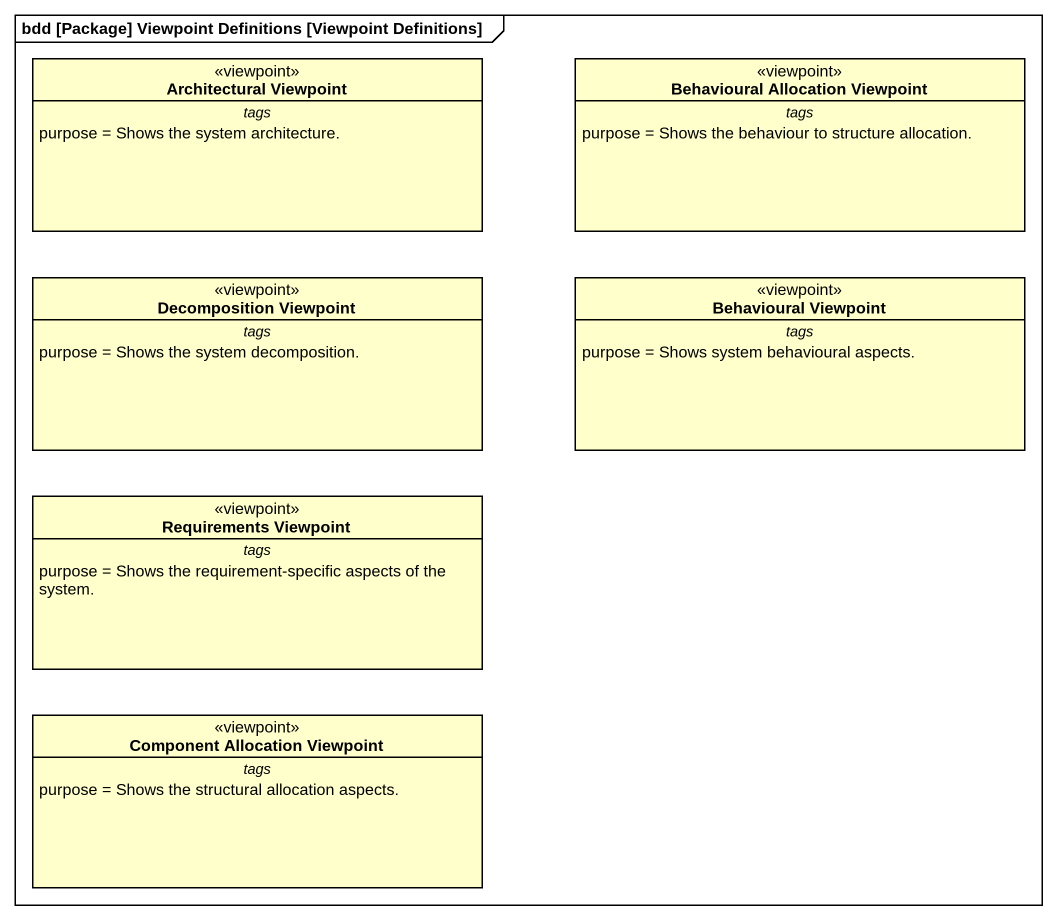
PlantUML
@startuml
mainframe bdd [Package] Viewpoint Definitions [Viewpoint Definitions]
hide circle
hide empty members
class "Architectural Viewpoint" as Architectural_Viewpoint <<viewpoint>> {
  -- tags --
  purpose = Shows the system architecture.
}
class "Behavioural Allocation Viewpoint" as Behavioural_Allocation <<viewpoint>> {
  -- tags --
  purpose = Shows the behaviour to structure allocation.
}
class "Decomposition Viewpoint" as Decomposition_Viewpoint <<viewpoint>> {
  -- tags --
  purpose = Shows the system decomposition.
}
class "Behavioural Viewpoint" as Behavioural_Viewpoint <<viewpoint>> {
  -- tags --
  purpose = Shows system behavioural aspects.
}
class "Requirements Viewpoint" as Requirements_Viewpoint <<viewpoint>> {
  -- tags --
  purpose = Shows the requirement-specific aspects of the system.
}
class "Component Allocation Viewpoint" as Component_Allocation <<viewpoint>> {
  -- tags --
  purpose = Shows the structural allocation aspects.
}
@enduml
